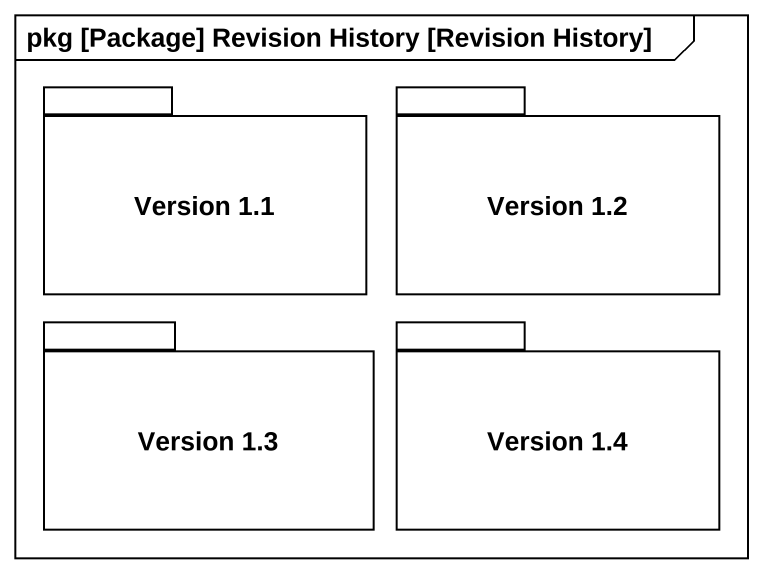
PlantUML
@startuml
mainframe pkg [Package] Revision History [Revision History]
package "Version 1.1" as Version_1_1 {
}
package "Version 1.2" as Version_1_2 {
}
package "Version 1.3" as Version_1_3 {
}
package "Version 1.4" as Version_1_4 {
}
@enduml
